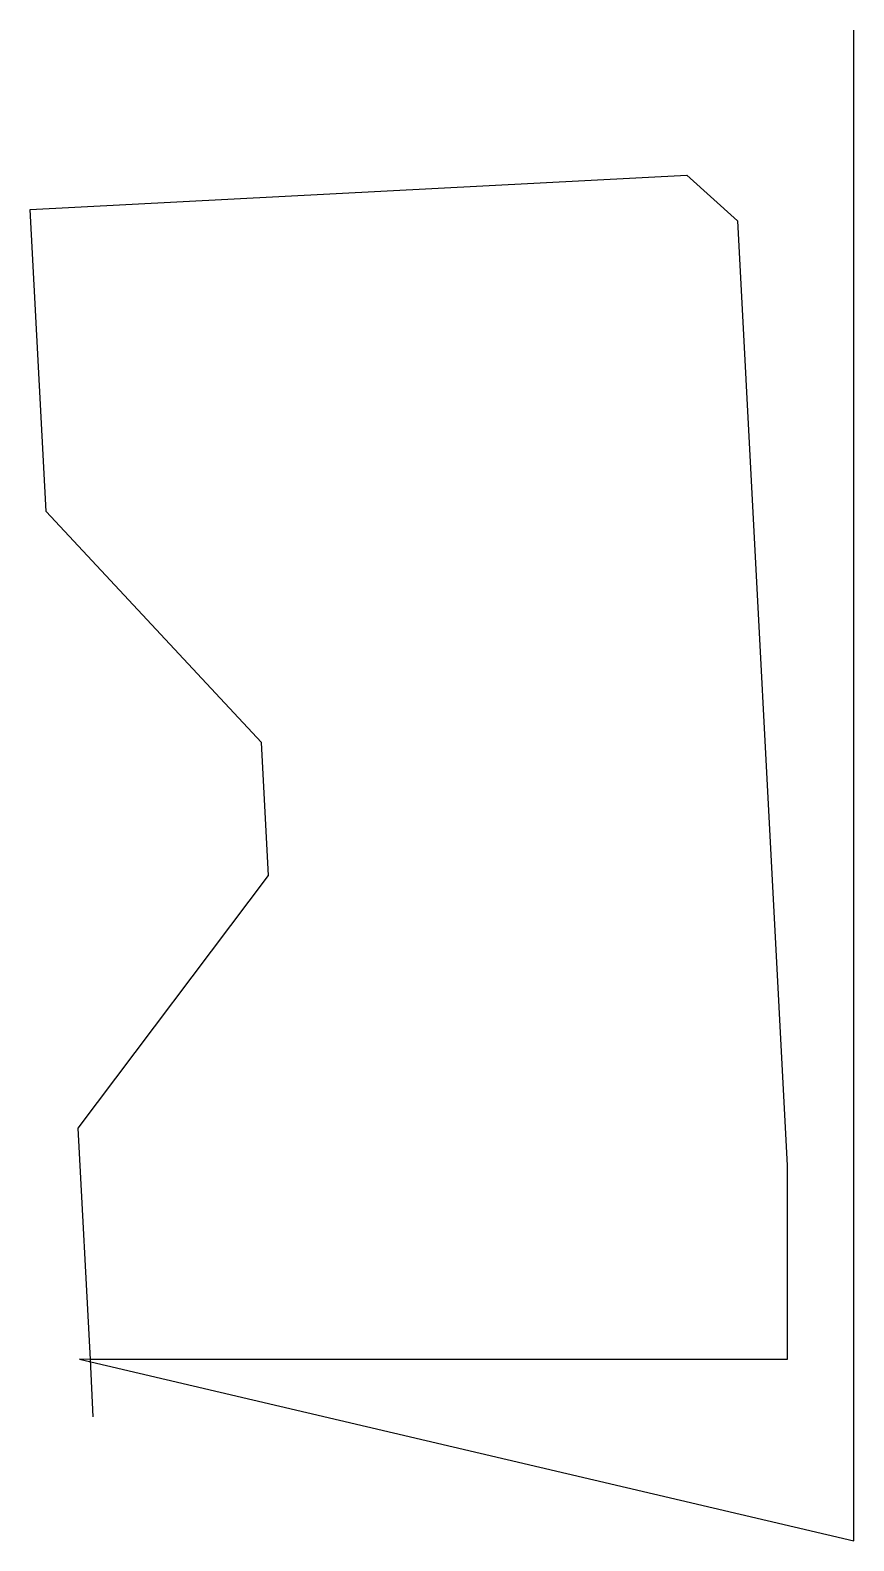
# Model space of a CAD drawing. Header units: metres. Extents: x 32 to 498, y 1145 to 2000.
import ezdxf

# ---------------------------------------------------------------- set-up
doc = ezdxf.new("R2010")
doc.units = ezdxf.units.M

msp = doc.modelspace()

# ---------------------------------------------------------------- linework, layer by layer
at = {"layer": 'TOOL_0'}
for p, q in [((498.377, 1998.998), (498.377, 1999.998)), ((498.377, 1145.381), (498.377, 1998.998)), ((32.246, 1898.564), (403.797, 1918.036)), ((403.797, 1918.036), (432.635, 1892.07)), ((41.197, 1727.775), (32.246, 1898.564)), ((432.635, 1892.07), (460.643, 1357.637)), ((163.212, 1596.93), (41.197, 1727.775)), ((167.156, 1521.683), (163.212, 1596.93)), ((59.486, 1378.801), (167.156, 1521.683)), ((66.34, 1248.012), (59.486, 1378.801)), ((460.643, 1357.637), (460.643, 1248.01)), ((66.34, 1248.01), (60.076, 1248.052)), ((60.076, 1248.052), (498.377, 1145.381)), ((67.863, 1215.429), (66.34, 1248.012)), ((460.643, 1248.01), (66.34, 1248.01))]:
    msp.add_line(p, q, dxfattribs=at)

doc.saveas('drawing.dxf')
